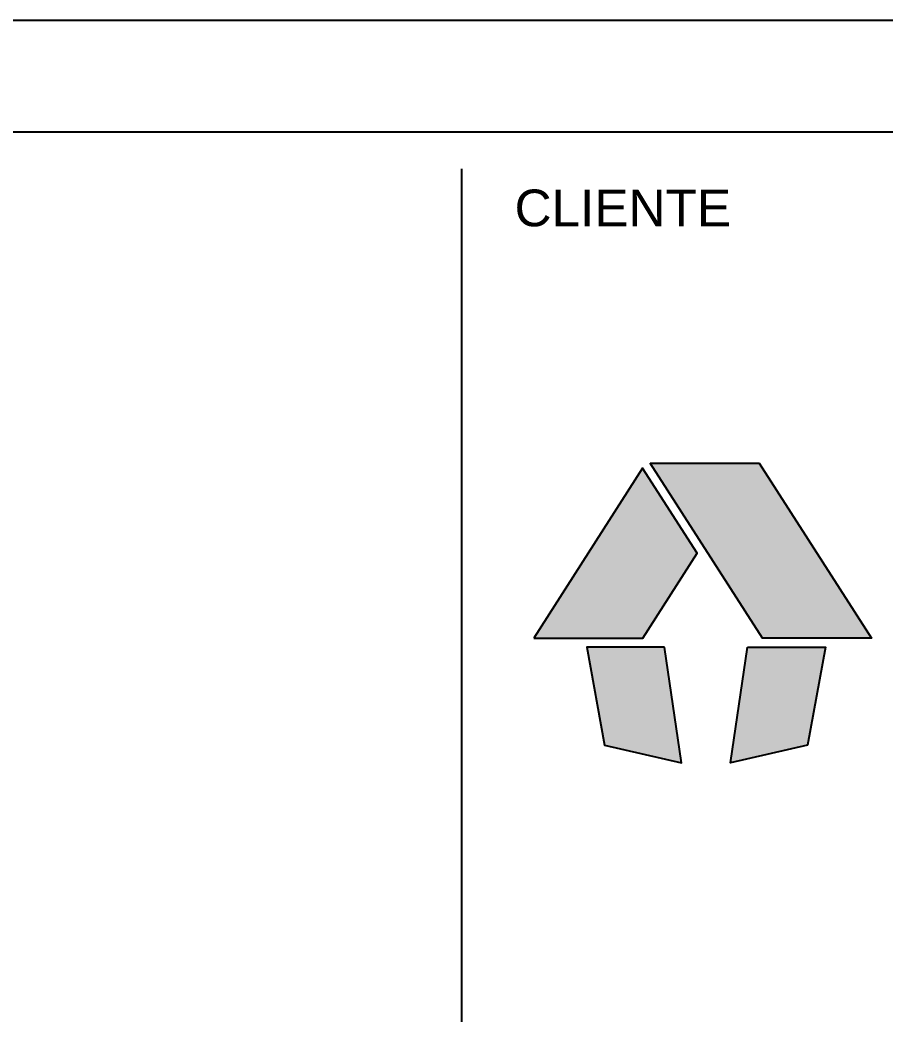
# Model space of a CAD drawing. Extents: x 0 to 119, y 0 to 84.
# Drawn here: x 109.775 to 112.606, y 6.828 to 10.103 of the extents above; entities that cross this region are included whole.
import ezdxf

# ---------------------------------------------------------------- set-up
doc = ezdxf.new("R2010")
doc.units = 0
doc.header["$MEASUREMENT"] = 0
for name, color, linetype in [('1', 1, 'CONTINUOUS'), ('16', 10, 'CONTINUOUS'), ('2', 2, 'CONTINUOUS')]:
    doc.layers.add(name, color=color, linetype=linetype)
doc.styles.add('TQS_ARIAL', font='arial.ttf')

msp = doc.modelspace()

# ---------------------------------------------------------------- linework, layer by layer
at = {"layer": '1', "linetype": 'Continuous'}
for p, q in [((100.572064, 10.102675), (117.900062, 10.102675)), ((117.900062, 9.736054), (100.572064, 9.736054)), ((111.219526, 6.828137), (111.219526, 9.616714))]:
    msp.add_line(p, q, dxfattribs=at)
at = {"layer": '16', "linetype": 'Continuous'}
for points in [[(111.835231, 8.654778), (112.191601, 8.654778), (112.558252, 8.082943), (112.201882, 8.082943), (111.835231, 8.654778)], [(111.454599, 8.082943), (111.810969, 8.082943), (111.988608, 8.359996), (111.810422, 8.637897), (111.454599, 8.082943)], [(111.882184, 8.052943), (111.627748, 8.052943), (111.685743, 7.73228), (111.937766, 7.674675), (111.882184, 8.052943)], [(112.153348, 8.052943), (112.407784, 8.052943), (112.349789, 7.73228), (112.097766, 7.674675), (112.153348, 8.052943)]]:
    msp.add_lwpolyline(points, dxfattribs=at)
for points in [[(111.835231, 8.654778), (112.191601, 8.654778), (112.558252, 8.082943)], [(111.835231, 8.654778), (112.558252, 8.082943), (112.201882, 8.082943)], [(111.835231, 8.654778), (112.201882, 8.082943), (111.835231, 8.654778)], [(111.454599, 8.082943), (111.988608, 8.359996), (111.810422, 8.637897)], [(111.454599, 8.082943), (111.810422, 8.637897), (111.454599, 8.082943)], [(111.454599, 8.082943), (111.810969, 8.082943), (111.988608, 8.359996)], [(111.882184, 8.052943), (111.627748, 8.052943), (111.685743, 7.73228)], [(111.882184, 8.052943), (111.685743, 7.73228), (111.937766, 7.674675)], [(111.882184, 8.052943), (111.937766, 7.674675), (111.882184, 8.052943)], [(112.153348, 8.052943), (112.349789, 7.73228), (112.097766, 7.674675)], [(112.153348, 8.052943), (112.097766, 7.674675), (112.153348, 8.052943)], [(112.153348, 8.052943), (112.407784, 8.052943), (112.349789, 7.73228)]]:
    msp.add_solid(points, dxfattribs=at)

# ---------------------------------------------------------------- texts
at = {"layer": '2', "linetype": 'Continuous', "style": 'TQS_ARIAL'}
msp.add_text('CLIENTE', height=0.12, dxfattribs=at).set_placement((111.391717, 9.428588))

doc.saveas('drawing.dxf')
